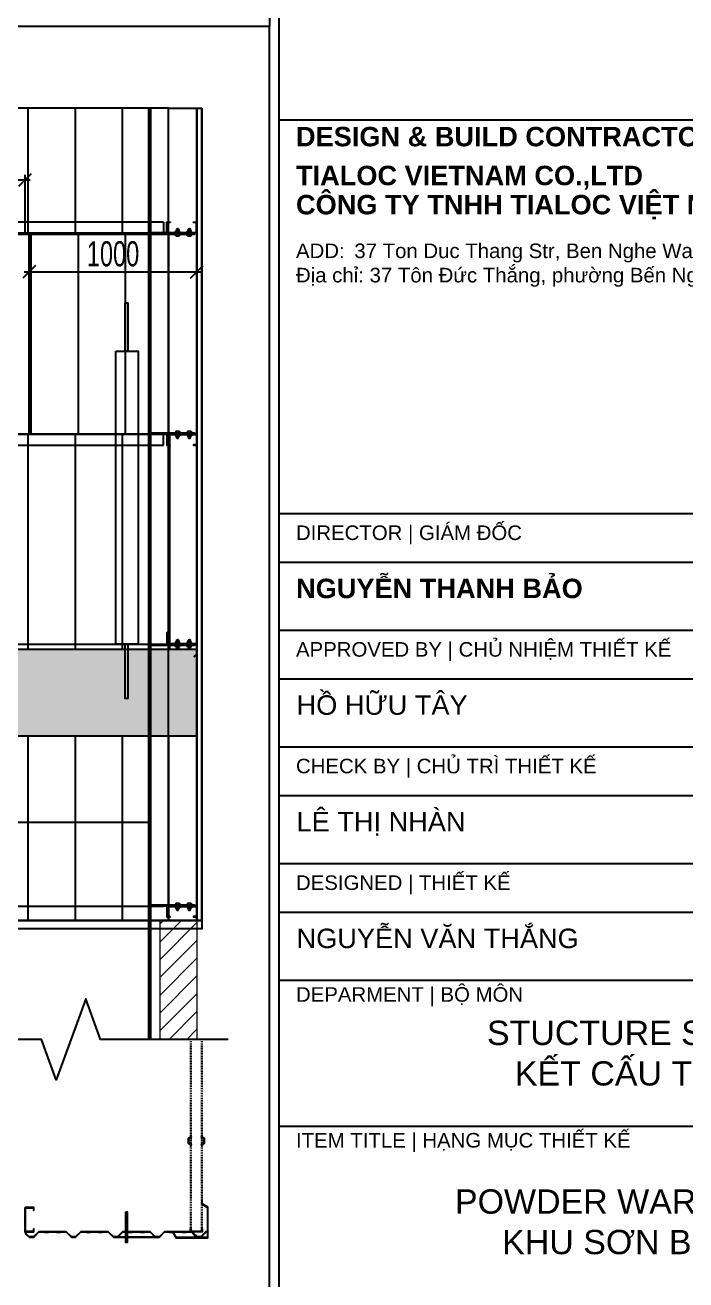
# Model space of a CAD drawing. Header units: inches. Extents: x 340055 to 349452, y -34649 to -30845.
# Drawn here: x 344738.5 to 344817.4, y -33742.8 to -33593.1 of the extents above; entities that cross this region are included whole.
import ezdxf

# ---------------------------------------------------------------- set-up
doc = ezdxf.new("R2010")
doc.units = ezdxf.units.IN
doc.header["$MEASUREMENT"] = 0
doc.linetypes.add('CENTER2', pattern=[28.575, 19.05, -3.175, 3.175, -3.175])
doc.linetypes.add('DD3', pattern=[0.2, 0.1, -0.1])
for name, color, linetype in [('0 @ 1', 7, 'Continuous'), ('2', 2, 'Continuous'), ('251', 251, 'Continuous'), ('3', 3, 'Continuous'), ('4', 4, 'Continuous'), ('5', 5, 'Continuous'), ('6', 6, 'Continuous'), ('8', 8, 'Continuous'), ('9', 9, 'Continuous'), ('flashing', 6, 'Continuous')]:
    doc.layers.add(name, color=color, linetype=linetype)
for name, color, linetype, lineweight in [('0_HATCH', 252, 'Continuous', 9), ('TEXT @ 1', 7, 'Continuous', 20), ('TL-TIILE BLOCK A2$0$TL-TITLE BLOCK - TEXT @ 1', 7, 'Continuous', 25), ('TL-TIILE BLOCK A2$0$TL-TITLE BLOCK 2', 7, 'Continuous', 25)]:
    doc.layers.add(name, color=color, linetype=linetype, lineweight=lineweight)
doc.styles.add('ST1H', font='vnshxh.shx', dxfattribs={"width": 0.7})
doc.styles.add('TL-TIILE BLOCK A2$0$MEP-TEXT T.BLOCK 1', font='arial.ttf', dxfattribs={"height": 1.5})
doc.styles.add('TL-TIILE BLOCK A2$0$MEP-TEXT T.BLOCK 2', font='arial.ttf')
doc.dimstyles.new('50', dxfattribs={"dimtxt": 3, "dimasz": 1.5, "dimexe": 0.6, "dimexo": 0, "dimtad": 1, "dimdec": 0, "dimlfac": 50, "dimzin": 0, "dimdsep": 46, "dimtxsty": 'ST1H', "dimblk": 'OBLIQUE', "dimcen": 1, "dimdle": 0.6, "dimclrd": 8, "dimclre": 8, "dimclrt": 3, "dimadec": 0, "dimazin": 0, "dimtfac": 1, "dimtdec": 0, "dimtix": 1, "dimtofl": 0, "dimtmove": 0, "dimatfit": 3, "dimfxl": 0, "dimtolj": 1, "dimtzin": 0, "dimlwd": -1, "dimlwe": -1, "dimarcsym": 0})
pattern_1 = [(90, (-2402.336, 7655.091), (-5.625, 9e-16), [])]

# ---------------------------------------------------------------- blocks, each defined once
blk = doc.blocks.new('A$C6A7930B6')
at = {"layer": '2'}
h = blk.add_hatch(dxfattribs=at)
h.set_pattern_fill('ANSI31', color=256, scale=0.125, angle=-90, style=0)
h.set_pattern_definition([(315, (3303.04439, 11524.56439), (0.011048543456, 0.011048543456), [])])
h.paths.add_polyline_path([(1.5, 1.185), (1.5, 0.619), (0.016, 0.619), (0.016, 0.124), (0.129, 0.011), (0.118, 0), (0, 0.118), (0, 0.635), (1.484, 0.635), (1.484, 1.179), (1.371, 1.292), (1.382, 1.303)])
at = {"layer": '251'}
h = blk.add_hatch(color=256, dxfattribs=at)
h.paths.add_polyline_path([(0.314, 0.668), (0.31, 0.668, 0.192582), (0.332, 0.676, 0.192582), (0.353, 0.668)])
h.paths.add_polyline_path([(0.397, 0.668, 0.192582), (0.418, 0.676, 0.192582), (0.44, 0.668)])
h = blk.add_hatch(color=256, dxfattribs=at)
h.paths.add_polyline_path([(0.898, 0.668), (0.893, 0.668, 0.192582), (0.915, 0.676, 0.192582), (0.937, 0.668)])
h.paths.add_polyline_path([(0.98, 0.668, 0.192582), (1.002, 0.676, 0.192582), (1.023, 0.668)])
h = blk.add_hatch(color=256, dxfattribs=at)
h.paths.add_polyline_path([(0.314, 0.455), (0.31, 0.455, 0.192582), (0.332, 0.464, 0.192582), (0.353, 0.455)])
h.paths.add_polyline_path([(0.397, 0.455, 0.192582), (0.418, 0.464, 0.192582), (0.44, 0.455)])
h = blk.add_hatch(color=256, dxfattribs=at)
h.paths.add_polyline_path([(0.898, 0.455), (0.893, 0.455, 0.192582), (0.915, 0.464, 0.192582), (0.937, 0.455)])
h.paths.add_polyline_path([(0.98, 0.455, 0.192582), (1.002, 0.464, 0.192582), (1.023, 0.455)])
at = {"layer": '9', "linetype": 'Continuous'}
h = blk.add_hatch(dxfattribs=at)
h.set_pattern_fill('ANSI31', color=250, scale=0.25, angle=-90, style=0)
h.set_pattern_definition([(315, (3302.900187, 11527.014995), (0.02209708691, 0.02209708691), [])])
h.paths.add_polyline_path([(2.292, 0.552), (2.292, 0.619), (0.125, 0.619), (0.125, 0.552)])
at = {"layer": '2'}
blk.add_lwpolyline([(1.5, 1.185), (1.5, 0.619), (0.016, 0.619), (0.016, 0.124), (0.129, 0.011), (0.118, 0), (0, 0.118), (0, 0.635), (1.484, 0.635), (1.484, 1.179), (1.371, 1.292), (1.382, 1.303)], close=True, dxfattribs=at)
at = {"layer": '5', "linetype": 'CENTER2', "ltscale": 0.2}
for p, q in [((0.375, 0.436), (0.375, 0.859)), ((0.958, 0.436), (0.958, 0.859))]:
    blk.add_line(p, q, dxfattribs=at)
at = {"layer": '6'}
blk.add_lwpolyline([(2.292, 0.552), (2.292, 0.619), (0.125, 0.619), (0.125, 0.552), (2.292, 0.552)], dxfattribs=at)
at = {"layer": '8'}
for p, q in [((0.288, 0.676), (0.288, 0.739)), ((0.44, 0.748), (0.31, 0.748)), ((0.436, 0.668), (0.314, 0.668)), ((0.335, 0.832), (0.325, 0.824)), ((0.325, 0.824), (0.335, 0.817)), ((0.335, 0.772), (0.325, 0.764)), ((0.325, 0.764), (0.325, 0.748)), ((0.325, 0.635), (0.325, 0.552)), ((0.332, 0.676), (0.332, 0.739)), ((0.332, 0.676), (0.332, 0.739)), ((0.415, 0.837), (0.335, 0.837)), ((0.335, 0.832), (0.335, 0.837)), ((0.335, 0.832), (0.375, 0.835)), ((0.35, 0.759), (0.415, 0.765)), ((0.425, 0.759), (0.35, 0.759)), ((0.375, 0.837), (0.375, 0.835)), ((0.375, 0.835), (0.375, 0.837)), ((0.415, 0.837), (0.42, 0.83)), ((0.42, 0.83), (0.415, 0.825)), ((0.415, 0.78), (0.425, 0.774)), ((0.425, 0.774), (0.415, 0.765)), ((0.415, 0.765), (0.425, 0.759)), ((0.418, 0.676), (0.418, 0.739)), ((0.425, 0.759), (0.425, 0.748)), ((0.425, 0.635), (0.425, 0.552)), ((0.462, 0.676), (0.462, 0.739)), ((0.872, 0.676), (0.872, 0.739)), ((1.023, 0.748), (0.893, 0.748)), ((1.019, 0.668), (0.898, 0.668)), ((0.918, 0.832), (0.908, 0.824)), ((0.908, 0.824), (0.918, 0.817)), ((0.918, 0.772), (0.908, 0.764)), ((0.908, 0.764), (0.908, 0.748)), ((0.908, 0.635), (0.908, 0.552)), ((0.915, 0.676), (0.915, 0.739)), ((0.915, 0.676), (0.915, 0.739)), ((0.998, 0.837), (0.918, 0.837)), ((0.918, 0.832), (0.918, 0.837)), ((0.918, 0.832), (0.958, 0.835)), ((0.933, 0.759), (0.998, 0.765)), ((1.008, 0.759), (0.933, 0.759)), ((0.958, 0.837), (0.958, 0.835)), ((0.958, 0.835), (0.958, 0.837)), ((0.998, 0.837), (1.003, 0.83)), ((1.003, 0.83), (0.998, 0.825)), ((0.998, 0.78), (1.008, 0.774)), ((1.008, 0.774), (0.998, 0.765)), ((0.998, 0.765), (1.008, 0.759)), ((1.002, 0.676), (1.002, 0.739)), ((1.008, 0.759), (1.008, 0.748)), ((1.008, 0.635), (1.008, 0.552)), ((1.045, 0.676), (1.045, 0.739)), ((0.288, 0.464), (0.288, 0.526)), ((0.44, 0.535), (0.31, 0.535)), ((0.436, 0.552), (0.314, 0.552)), ((0.436, 0.455), (0.314, 0.455)), ((0.332, 0.464), (0.332, 0.526)), ((0.332, 0.464), (0.332, 0.526)), ((0.418, 0.464), (0.418, 0.526)), ((0.462, 0.464), (0.462, 0.526)), ((0.872, 0.464), (0.872, 0.526)), ((1.023, 0.535), (0.893, 0.535)), ((1.019, 0.552), (0.898, 0.552)), ((1.019, 0.455), (0.898, 0.455)), ((0.915, 0.464), (0.915, 0.526)), ((0.915, 0.464), (0.915, 0.526)), ((1.002, 0.464), (1.002, 0.526)), ((1.045, 0.464), (1.045, 0.526))]:
    blk.add_line(p, q, dxfattribs=at)
for points in [[(0.275, 0.65), (0.275, 0.668), (0.475, 0.668), (0.475, 0.65)], [(0.335, 0.817), (0.325, 0.809), (0.335, 0.802), (0.415, 0.81), (0.425, 0.819), (0.415, 0.825)], [(0.335, 0.802), (0.325, 0.794), (0.335, 0.787), (0.415, 0.795), (0.425, 0.804), (0.415, 0.81)], [(0.335, 0.787), (0.325, 0.779), (0.335, 0.772), (0.415, 0.78), (0.425, 0.789), (0.415, 0.795)], [(0.859, 0.65), (0.859, 0.668), (1.058, 0.668), (1.058, 0.65)], [(0.918, 0.817), (0.908, 0.809), (0.918, 0.802), (0.998, 0.81), (1.008, 0.819), (0.998, 0.825)], [(0.918, 0.802), (0.908, 0.794), (0.918, 0.787), (0.998, 0.795), (1.008, 0.804), (0.998, 0.81)], [(0.918, 0.787), (0.908, 0.779), (0.918, 0.772), (0.998, 0.78), (1.008, 0.789), (0.998, 0.795)], [(0.275, 0.535), (0.275, 0.552), (0.475, 0.552), (0.475, 0.535)], [(0.859, 0.535), (0.859, 0.552), (1.058, 0.552), (1.058, 0.535)]]:
    blk.add_lwpolyline(points, close=True, dxfattribs=at)
for centre, start, end in [((0.31, 0.716), 46.39718, 133.60282), ((0.31, 0.699), 226.39718, 313.60282), ((0.353, 0.716), 90, 133.60282), ((0.353, 0.699), 226.39718, 270), ((0.397, 0.716), 46.39718, 90), ((0.397, 0.699), 270, 313.60282), ((0.44, 0.716), 46.39718, 133.60282), ((0.44, 0.699), 226.39718, 313.60282), ((0.893, 0.716), 46.39718, 133.60282), ((0.893, 0.699), 226.39718, 313.60282), ((0.937, 0.716), 90, 133.60282), ((0.937, 0.699), 226.39718, 270), ((0.98, 0.716), 46.39718, 90), ((0.98, 0.699), 270, 313.60282), ((1.023, 0.716), 46.39718, 133.60282), ((1.023, 0.699), 226.39718, 313.60282), ((0.31, 0.503), 46.39718, 133.60282), ((0.31, 0.486), 226.39718, 313.60282), ((0.353, 0.503), 90, 133.60282), ((0.353, 0.486), 226.39718, 270), ((0.397, 0.503), 46.39718, 90), ((0.397, 0.486), 270, 313.60282), ((0.44, 0.503), 46.39718, 133.60282), ((0.44, 0.486), 226.39718, 313.60282), ((0.893, 0.503), 46.39718, 133.60282), ((0.893, 0.486), 226.39718, 313.60282), ((0.937, 0.503), 90, 133.60282), ((0.937, 0.486), 226.39718, 270), ((0.98, 0.503), 46.39718, 90), ((0.98, 0.486), 270, 313.60282), ((1.023, 0.503), 46.39718, 133.60282), ((1.023, 0.486), 226.39718, 313.60282)]:
    blk.add_arc(centre, 0.0314, start, end, dxfattribs=at)
blk = doc.blocks.new('*U65')
at = {"layer": '251'}
h = blk.add_hatch(color=256, dxfattribs=at)
h.paths.add_polyline_path([(-0.053, -0.04), (-0.053, -0.043, -0.192582), (-0.048, -0.029, -0.192582), (-0.053, -0.014)])
h.paths.add_polyline_path([(-0.053, 0.014, -0.192582), (-0.048, 0.029, -0.192582), (-0.053, 0.043)])
h = blk.add_hatch(color=256, dxfattribs=at)
h.paths.add_polyline_path([(0.067, -0.04), (0.067, -0.043, -0.192582), (0.073, -0.029, -0.192582), (0.067, -0.014)])
h.paths.add_polyline_path([(0.067, 0.014, -0.192582), (0.073, 0.029, -0.192582), (0.067, 0.043)])
at = {"layer": '5', "linetype": 'CENTER2', "ltscale": 0.2}
blk.add_line((-0.077, 0), (0.206, 0), dxfattribs=at)
at = {"layer": '8'}
for p, q in [((-0.053, 0.04), (-0.053, -0.04)), ((-0.048, 0.058), (-0.006, 0.058)), ((-0.048, 0.029), (-0.006, 0.029)), ((0, 0.043), (0, -0.043)), ((0.056, 0.033), (0, 0.033)), ((0.056, -0.066), (0.056, 0.066)), ((0.056, 0.066), (0.067, 0.066)), ((0.067, -0.066), (0.067, 0.066)), ((0.067, 0.04), (0.067, -0.04)), ((0.073, 0.058), (0.115, 0.058)), ((0.073, 0.029), (0.115, 0.029)), ((0.12, 0.043), (0.12, -0.043)), ((0.128, 0.033), (0.12, 0.033)), ((0.132, 0.027), (0.128, 0.033)), ((0.128, 0.033), (0.128, -0.017)), ((0.128, -0.017), (0.132, 0.027)), ((0.138, 0.033), (0.132, 0.027)), ((0.142, 0.027), (0.138, 0.033)), ((0.175, 0.03), (0.172, 0.027)), ((0.18, 0.027), (0.175, 0.03)), ((0.177, -0.027), (0.178, 0)), ((0.18, 0), (0.178, 0)), ((0.178, 0), (0.18, 0)), ((0.18, 0.027), (0.18, -0.027)), ((-0.048, -0.029), (-0.006, -0.029)), ((-0.048, -0.029), (-0.006, -0.029)), ((-0.048, -0.058), (-0.006, -0.058)), ((0.056, -0.033), (0, -0.033)), ((0.056, -0.066), (0.067, -0.066)), ((0.073, -0.029), (0.115, -0.029)), ((0.073, -0.029), (0.115, -0.029)), ((0.073, -0.058), (0.115, -0.058)), ((0.131, -0.033), (0.12, -0.033)), ((0.137, -0.027), (0.131, -0.033)), ((0.171, -0.033), (0.167, -0.027)), ((0.177, -0.027), (0.171, -0.033)), ((0.177, -0.027), (0.18, -0.027))]:
    blk.add_line(p, q, dxfattribs=at)
for points in [[(0.147, -0.027), (0.141, -0.033), (0.137, -0.027), (0.142, 0.027), (0.148, 0.033), (0.152, 0.027)], [(0.157, -0.027), (0.151, -0.033), (0.147, -0.027), (0.152, 0.027), (0.158, 0.033), (0.162, 0.027)], [(0.167, -0.027), (0.161, -0.033), (0.157, -0.027), (0.162, 0.027), (0.168, 0.033), (0.172, 0.027)]]:
    blk.add_lwpolyline(points, close=True, dxfattribs=at)
for centre, start, end in [((-0.032, 0.043), 136.3972, 223.6028), ((-0.032, 0.014), 136.3972, 180), ((-0.021, 0.043), 316.3972, 43.6028), ((-0.021, 0.014), 0, 43.6028), ((0.088, 0.043), 136.3972, 223.6028), ((0.088, 0.014), 136.3972, 180), ((0.099, 0.043), 316.3972, 43.6028), ((0.099, 0.014), 0, 43.6028), ((-0.032, -0.014), 180, 223.6028), ((-0.032, -0.043), 136.3972, 223.6028), ((-0.021, -0.014), 316.3972, 0), ((-0.021, -0.043), 316.3972, 43.6028), ((0.088, -0.014), 180, 223.6028), ((0.088, -0.043), 136.3972, 223.6028), ((0.099, -0.014), 316.3972, 0), ((0.099, -0.043), 316.3972, 43.6028)]:
    blk.add_arc(centre, 0.0209, start, end, dxfattribs=at)
blk = doc.blocks.new('*U66')
at = {"layer": '251'}
h = blk.add_hatch(color=256, dxfattribs=at)
h.paths.add_polyline_path([(-0.053, -0.04), (-0.053, -0.043, -0.192582), (-0.048, -0.029, -0.192582), (-0.053, -0.014)])
h.paths.add_polyline_path([(-0.053, 0.014, -0.192582), (-0.048, 0.029, -0.192582), (-0.053, 0.043)])
h = blk.add_hatch(color=256, dxfattribs=at)
h.paths.add_polyline_path([(0.067, -0.04), (0.067, -0.043, -0.192582), (0.073, -0.029, -0.192582), (0.067, -0.014)])
h.paths.add_polyline_path([(0.067, 0.014, -0.192582), (0.073, 0.029, -0.192582), (0.067, 0.043)])
at = {"layer": '5', "linetype": 'CENTER2', "ltscale": 0.2}
blk.add_line((-0.077, 0), (0.206, 0), dxfattribs=at)
at = {"layer": '8'}
for p, q in [((-0.053, 0.04), (-0.053, -0.04)), ((-0.048, 0.058), (-0.006, 0.058)), ((-0.048, 0.029), (-0.006, 0.029)), ((0, 0.043), (0, -0.043)), ((0.056, 0.033), (0, 0.033)), ((0.056, -0.066), (0.056, 0.066)), ((0.056, 0.066), (0.067, 0.066)), ((0.067, -0.066), (0.067, 0.066)), ((0.067, 0.04), (0.067, -0.04)), ((0.073, 0.058), (0.115, 0.058)), ((0.073, 0.029), (0.115, 0.029)), ((0.12, 0.043), (0.12, -0.043)), ((0.128, 0.033), (0.12, 0.033)), ((0.132, 0.027), (0.128, 0.033)), ((0.128, 0.033), (0.128, -0.017)), ((0.128, -0.017), (0.132, 0.027)), ((0.138, 0.033), (0.132, 0.027)), ((0.142, 0.027), (0.138, 0.033)), ((0.175, 0.03), (0.172, 0.027)), ((0.18, 0.027), (0.175, 0.03)), ((0.177, -0.027), (0.178, 0)), ((0.18, 0), (0.178, 0)), ((0.178, 0), (0.18, 0)), ((0.18, 0.027), (0.18, -0.027)), ((-0.048, -0.029), (-0.006, -0.029)), ((-0.048, -0.029), (-0.006, -0.029)), ((-0.048, -0.058), (-0.006, -0.058)), ((0.056, -0.033), (0, -0.033)), ((0.056, -0.066), (0.067, -0.066)), ((0.073, -0.029), (0.115, -0.029)), ((0.073, -0.029), (0.115, -0.029)), ((0.073, -0.058), (0.115, -0.058)), ((0.131, -0.033), (0.12, -0.033)), ((0.137, -0.027), (0.131, -0.033)), ((0.171, -0.033), (0.167, -0.027)), ((0.177, -0.027), (0.171, -0.033)), ((0.177, -0.027), (0.18, -0.027))]:
    blk.add_line(p, q, dxfattribs=at)
for points in [[(0.147, -0.027), (0.141, -0.033), (0.137, -0.027), (0.142, 0.027), (0.148, 0.033), (0.152, 0.027)], [(0.157, -0.027), (0.151, -0.033), (0.147, -0.027), (0.152, 0.027), (0.158, 0.033), (0.162, 0.027)], [(0.167, -0.027), (0.161, -0.033), (0.157, -0.027), (0.162, 0.027), (0.168, 0.033), (0.172, 0.027)]]:
    blk.add_lwpolyline(points, close=True, dxfattribs=at)
for centre, start, end in [((-0.032, 0.043), 136.3972, 223.6028), ((-0.032, 0.014), 136.3972, 180), ((-0.021, 0.043), 316.3972, 43.6028), ((-0.021, 0.014), 0, 43.6028), ((0.088, 0.043), 136.3972, 223.6028), ((0.088, 0.014), 136.3972, 180), ((0.099, 0.043), 316.3972, 43.6028), ((0.099, 0.014), 0, 43.6028), ((-0.032, -0.014), 180, 223.6028), ((-0.032, -0.043), 136.3972, 223.6028), ((-0.021, -0.014), 316.3972, 0), ((-0.021, -0.043), 316.3972, 43.6028), ((0.088, -0.014), 180, 223.6028), ((0.088, -0.043), 136.3972, 223.6028), ((0.099, -0.014), 316.3972, 0), ((0.099, -0.043), 316.3972, 43.6028)]:
    blk.add_arc(centre, 0.0209, start, end, dxfattribs=at)
blk = doc.blocks.new('A$C174458B3')
at = {"layer": '2'}
blk.add_lwpolyline([(1.333, 0.017), (1.483, 0.017), (1.483, 0.525), (0.017, 0.525), (0.017, 0.017), (0.167, 0.017), (0.167, 0), (0, 0), (0, 0.542), (1.5, 0.542), (1.5, 0), (1.333, 0), (1.333, 0.017)], dxfattribs=at)
at = {"layer": '5'}
blk.add_lwpolyline([(2.292, 0.542), (2.292, 0.608), (0.125, 0.608), (0.125, 0.542), (2.292, 0.542)], dxfattribs=at)
at = {"layer": '251', "color": 147, "xscale": 1.5, "yscale": 1.5, "zscale": 1.5, "rotation": 270}
for name, p in [('*U66', (0.375, 0.608)), ('*U65', (0.958, 0.608))]:
    blk.add_blockref(name, p, dxfattribs=at)
blk = doc.blocks.new('_Oblique')
at = {"color": 0, "linetype": 'ByBlock', "lineweight": -2}
blk.add_line((-0.5, -0.5), (0.5, 0.5), dxfattribs=at)
blk = doc.blocks.new('*D307')
at = {"color": 8, "transparency": 16777216}
for p, q in [((344738.43, -33622.5), (344759.63, -33622.5)), ((344739.03, -33630.08), (344739.03, -33621.9)), ((344759.03, -33630.08), (344759.03, -33621.9))]:
    blk.add_line(p, q, dxfattribs=at)
at = {"layer": 'Defpoints', "color": 0, "transparency": 16777216}
for p in [(344759.03, -33622.5), (344739.03, -33630.08), (344759.03, -33630.08)]:
    blk.add_point(p, dxfattribs=at)
at = {"color": 8, "transparency": 16777216, "xscale": 1.5, "yscale": 1.5, "zscale": 1.5, "rotation": 180}
blk.add_blockref('_Oblique', (344739.03, -33622.5), dxfattribs=at)
at = {"color": 8, "transparency": 16777216, "xscale": 1.5, "yscale": 1.5, "zscale": 1.5}
blk.add_blockref('_Oblique', (344759.03, -33622.5), dxfattribs=at)
at = {"color": 3, "transparency": 16777216, "insert": (344749.03, -33620.38), "char_height": 3, "attachment_point": 5, "style": 'ST1H'}
blk.add_mtext('\\A1;1000', dxfattribs=at)
blk = doc.blocks.new('RIVET')
at = {"color": 8}
for p, q in [((-3.9, 1.1), (-4.2, 0)), ((-4.2, 0), (-3.9, -1.1)), ((-3.9, -1.1), (-3.9, 1.1)), ((-3.5, -1.3), (-3.5, 1.3)), ((-1, -1.2), (-1, 1.3)), ((-1, 1.3), (-0.1, 1.3)), ((0, 1.3), (0, 2.4)), ((0, -1.3), (0, 1.3)), ((0.1, 2.5), (0.1, 2.5)), ((0.1, 2.5), (0.7, 1.4)), ((0.1, -2.5), (0.1, 2.5)), ((0.7, 1.1), (0.7, -1.1)), ((0.9, 0.7), (0.7, 0.7)), ((0.9, -0.7), (0.9, 0.7)), ((-0.1, -1.2), (-1, -1.2)), ((0, -2.4), (0, -1.3)), ((0.7, -1.4), (0.1, -2.5)), ((0.1, -2.5), (0.1, -2.5)), ((0.9, -0.7), (0.7, -0.7))]:
    blk.add_line(p, q, dxfattribs=at)
for centre, radius, start, end in [((-3.4, 0.7), 0.634, 101.56667, 142.23088), ((-2.5, -0.1), 1.78, 64.63521, 125.23685), ((-0.9, 3), 1.71, 240.47832, 268.3625), ((-0.1, 1.3), 0.0625, 270, 0), ((0.1, 2.4), 0.0625, 90, 180), ((0.1, 2.4), 0.0625, 26.56505, 90), ((0.1, 1.1), 0.625, 0, 26.56505), ((5.4, 0.6), 4.45, 179.07778, 187.95176), ((5.8, -0.6), 4.85, 172.41501, 180.55546), ((-3.4, -0.7), 0.634, 217.76912, 258.43333), ((-2.5, 0.1), 1.78, 234.76315, 295.36479), ((-0.9, -3), 1.71, 91.6375, 119.52168), ((-0.1, -1.3), 0.0625, 0, 90), ((0.1, -2.4), 0.0625, 180, 270), ((0.1, -2.4), 0.0625, 270, 333.43495), ((0.1, -1.1), 0.625, 333.43495, 0)]:
    blk.add_arc(centre, radius, start, end, dxfattribs=at)
blk = doc.blocks.new('*D315')
at = {"color": 8, "transparency": 16777216}
for p, q in [((344681.93, -33611.55), (344739.14, -33611.55)), ((344682.53, -33617.87), (344682.53, -33610.95)), ((344738.54, -33617.87), (344738.54, -33610.95))]:
    blk.add_line(p, q, dxfattribs=at)
at = {"layer": 'Defpoints', "color": 0, "transparency": 16777216}
for p in [(344738.54, -33611.55), (344682.53, -33617.87), (344738.54, -33617.87)]:
    blk.add_point(p, dxfattribs=at)
at = {"color": 8, "transparency": 16777216, "xscale": 1.5, "yscale": 1.5, "zscale": 1.5, "rotation": 180}
blk.add_blockref('_Oblique', (344682.53, -33611.55), dxfattribs=at)
at = {"color": 8, "transparency": 16777216, "xscale": 1.5, "yscale": 1.5, "zscale": 1.5}
blk.add_blockref('_Oblique', (344738.54, -33611.55), dxfattribs=at)
at = {"color": 3, "transparency": 16777216, "insert": (344710.53, -33609.42), "char_height": 3, "attachment_point": 5, "style": 'ST1H'}
blk.add_mtext('\\A1;2800', dxfattribs=at)
blk = doc.blocks.new('kt kien truc 1')
at = {"layer": 'TL-TIILE BLOCK A2$0$TL-TITLE BLOCK 2'}
for p, q in [((509, 410), (509, 10)), ((509, 199.5), (584, 199.5)), ((509, 159), (584, 159)), ((509, 154), (559, 154)), ((509, 147), (584, 147)), ((509, 142), (559, 142)), ((509, 135), (584, 135)), ((509, 130), (559, 130)), ((509, 123), (584, 123)), ((509, 118), (559, 118)), ((509, 111), (584, 111)), ((509, 96), (584, 96))]:
    blk.add_line(p, q, dxfattribs=at)
at = {"layer": '0 @ 1', "insert": (510.79, 152.31), "char_height": 2, "attachment_point": 1, "style": 'TL-TIILE BLOCK A2$0$MEP-TEXT T.BLOCK 2'}
blk.add_mtext_dynamic_manual_height_columns('\\pt10;{\\fArial|b1|i0|c0|p34;NGUYỄN THANH BẢO}', width=32.1571, gutter_width=12.5, heights=[0], dxfattribs=at)
at = {"layer": 'TEXT @ 1', "attachment_point": 1, "style": 'TL-TIILE BLOCK A2$0$MEP-TEXT T.BLOCK 1'}
for s, width, insert, char_height in [('{\\C1;HỒ HỮU TÂY}', 50.8254, (510.84, 140.31), 2), ('{\\C1;LÊ THỊ NHÀN}', 50.8254, (510.84, 128.31), 2), ('{\\C1;NGUYỄN VĂN THẮNG}', 50.8254, (510.84, 116.31), 2), ('\\pi10.02899;{\\C1;STUCTURE STEEL \\P\\pi12.90587;KẾT CẤU THÉP}', 50.8254, (520.39, 106.84), 2.5), ('\\pi10.78205;{\\C1;POWDER WAREHOUSE\\P     KHU SƠN BỘT}', 64.0147, (516.35, 89.49), 2.5)]:
    blk.add_mtext_dynamic_manual_height_columns(s, width=width, gutter_width=15, heights=[0], dxfattribs=dict(at, insert=insert, char_height=char_height))
at = {"layer": 'TL-TIILE BLOCK A2$0$TL-TITLE BLOCK - TEXT @ 1', "attachment_point": 1}
for s, width, insert, char_height, style in [('{\\fArial|b1|i0|c0|p34;DESIGN & BUILD CONTRACTOR | TỔNG THẦU}', 66.5482, (510.78, 198.79), 2, 'TL-TIILE BLOCK A2$0$MEP-TEXT T.BLOCK 2'), ('{\\fArial|b1|i0|c0|p34;TIALOC VIETNAM CO.,LTD}', 66.5482, (510.78, 194.79), 2, 'TL-TIILE BLOCK A2$0$MEP-TEXT T.BLOCK 2'), ('{\\fArial|b1|i0|c0|p34;CÔNG TY TNHH TIALOC VIỆT NAM}', 66.5482, (510.78, 191.79), 2, 'TL-TIILE BLOCK A2$0$MEP-TEXT T.BLOCK 2'), ('ADD:^I37 Ton Duc Thang Str, Ben Nghe Ward, Dictrict 1, Ho Chi Minh City ', 70.4569, (510.78, 186.79), 1.5, 'TL-TIILE BLOCK A2$0$MEP-TEXT T.BLOCK 1'), ('Địa chỉ: 37 Tôn Đức Thắng, phường Bến Nghé, Quận 1, TP. Hồ Chí Minh', 70.522, (510.78, 184.29), 1.5, 'TL-TIILE BLOCK A2$0$MEP-TEXT T.BLOCK 1'), ('DIRECTOR | GIÁM ĐỐC', 57.2397, (510.78, 157.79), 1.5, 'TL-TIILE BLOCK A2$0$MEP-TEXT T.BLOCK 1'), ('APPROVED BY | CHỦ NHIỆM THIẾT KẾ', 57.2397, (510.78, 145.79), 1.5, 'TL-TIILE BLOCK A2$0$MEP-TEXT T.BLOCK 1'), ('CHECK BY | CHỦ TRÌ THIẾT KẾ', 50.8254, (510.78, 133.79), 1.5, 'TL-TIILE BLOCK A2$0$MEP-TEXT T.BLOCK 1'), ('DESIGNED | THIẾT KẾ', 44.9979, (510.78, 121.79), 1.5, 'TL-TIILE BLOCK A2$0$MEP-TEXT T.BLOCK 1'), ('DEPARMENT | BỘ MÔN', 63.0963, (510.78, 110.29), 1.5, 'TL-TIILE BLOCK A2$0$MEP-TEXT T.BLOCK 1'), ('ITEM TITLE | HẠNG MỤC THIẾT KẾ', 63.0963, (510.78, 95.29), 1.5, 'TL-TIILE BLOCK A2$0$MEP-TEXT T.BLOCK 1')]:
    blk.add_mtext_dynamic_manual_height_columns(s, width=width, gutter_width=15, heights=[0], dxfattribs=dict(at, insert=insert, char_height=char_height, style=style))

msp = doc.modelspace()

# ---------------------------------------------------------------- hatches: boundary and pattern name
h = msp.add_hatch()
h.set_pattern_fill('ANSI31', color=3, scale=45, angle=45, style=0)
h.set_pattern_definition(pattern_1)
h.paths.add_polyline_path([(344232.4294, -33618.0304), (344755.6311, -33618.0304), (344755.6311, -33603.0085), (344232.4294, -33603.0085)])
h = msp.add_hatch()
h.set_pattern_fill('ANSI31', color=3, scale=45, angle=45, style=0)
h.set_pattern_definition([(90, (-1895.7343, 7655.091), (-5.625, 9e-16), [])])
h.paths.add_polyline_path([(344739.0311, -33618.0304), (344755.6428, -33618.0304), (344755.6428, -33641.8704), (344739.0311, -33641.8704)])
h = msp.add_hatch()
h.set_pattern_fill('ANSI31', color=3, scale=45, angle=45, style=0)
h.set_pattern_definition(pattern_1)
h.paths.add_polyline_path([(344232.4294, -33641.8704), (344759.0311, -33641.8704), (344759.0311, -33667.5562), (344232.4294, -33667.5562)])
h = msp.add_hatch()
h.set_pattern_fill('ANSI33', color=5, scale=20, angle=45, style=0)
h.set_pattern_definition([(90, (-2402.336, 7655.091), (-5, 9e-16), []), (90, (-2399.836, 7657.591), (-5, 9e-16), [2.5, -1.25])])
h.paths.add_polyline_path([(344198.3653, -33677.8721), (344759.0311, -33677.8721), (344759.0311, -33667.5562), (344198.3653, -33667.5562)])
h = msp.add_hatch()
h.set_pattern_fill('ANSI31', color=3, scale=45, angle=45, style=0)
h.set_pattern_definition(pattern_1)
h.paths.add_polyline_path([(344228.4294, -33677.8721), (344755.6311, -33677.8721), (344755.6311, -33699.8721), (344228.4294, -33699.8721)])
at = {"layer": '0_HATCH'}
h = msp.add_hatch(dxfattribs=at)
h.set_pattern_fill('ANSI31', color=256, scale=12)
h.set_pattern_definition([(45, (331566.5349, -19247.5909), (-1.06066017, 1.06066017), [])])
h.paths.add_polyline_path([(344754.6311, -33714.0695), (344759.0311, -33714.0695), (344759.0311, -33699.8721), (344754.6311, -33699.8721)])

# ---------------------------------------------------------------- linework, layer by layer
at = {"color": 8}
for p, q in [((344626.6302, -33666.9321), (344755.0311, -33666.9321)), ((344737.5311, -33688.1418), (344753.5311, -33688.1418))]:
    msp.add_line(p, q, dxfattribs=at)
for points in [[(344198.3653, -33426.5398), (344767.7032, -33426.5398), (344767.7032, -33593.2478), (344198.3653, -33593.2478)], [(344767.7032, -33593.2478), (344198.3653, -33593.2478), (344198.3653, -33778.1197), (344767.7032, -33778.1197)], [(344228.4294, -33677.8721), (344755.6311, -33677.8721), (344755.6311, -33699.8721), (344228.4294, -33699.8721)]]:
    msp.add_lwpolyline(points, close=True, dxfattribs=at)
at = {"color": 3}
for points in [[(344232.4294, -33618.0304), (344755.6311, -33618.0304), (344755.6311, -33603.0085), (344232.4294, -33603.0085)], [(344232.4294, -33641.8704), (344759.0311, -33641.8704), (344759.0311, -33667.5562), (344232.4294, -33667.5562)]]:
    msp.add_lwpolyline(points, close=True, dxfattribs=at)
at = {"color": 1, "true_color": 0xfa051e}
for points in [[(344750.4906, -33626.2177), (344750.7906, -33626.2177), (344750.7906, -33631.9643), (344750.4906, -33631.9643)], [(344749.3502, -33631.9643), (344752.031, -33631.9643), (344752.031, -33666.9321), (344749.3502, -33666.9321)], [(344750.4906, -33666.9321), (344750.7906, -33666.9321), (344750.7906, -33673.4069), (344750.4906, -33673.4069)], [(344750.5656, -33734.6348), (344750.7156, -33734.6348), (344750.7156, -33738.3091), (344750.5656, -33738.3091)]]:
    msp.add_lwpolyline(points, close=True, dxfattribs=at)
at = {"color": 5}
msp.add_lwpolyline([(344198.3653, -33677.8721), (344759.0311, -33677.8721), (344759.0311, -33667.5562), (344198.3653, -33667.5562), (344198.3653, -33677.8721)], dxfattribs=at)
at = {"color": 71, "linetype": 'DD3', "ltscale": 0.1}
for points in [[(344759.6311, -33714.0695), (344759.6311, -33736.9803), (344759.6311, -33736.9936), (344758.2957, -33736.9936), (344758.2957, -33736.9803), (344758.2957, -33714.0695)], [(344758.2957, -33714.0695), (344758.2957, -33736.9803), (344758.2957, -33736.9936), (344759.6311, -33736.9936), (344759.6311, -33736.9803), (344759.6311, -33714.0695)], [(344759.6177, -33714.0695), (344759.6177, -33736.9803), (344759.6177, -33736.9803), (344758.3091, -33736.9803), (344758.3091, -33736.9803), (344758.3091, -33714.0695)], [(344758.3091, -33714.0695), (344758.3091, -33736.9803), (344758.3091, -33736.9803), (344759.6177, -33736.9803), (344759.6177, -33736.9803), (344759.6177, -33714.0695)]]:
    msp.add_lwpolyline(points, dxfattribs=at)
at = {"color": 94}
msp.add_lwpolyline([(344739.5432, -33736.687), (344739.5432, -33736.975), (344738.5672, -33736.975), (344738.5672, -33734.159), (344739.5432, -33734.159), (344739.5432, -33734.447), (344739.5752, -33734.447), (344739.5752, -33734.127), (344738.5352, -33734.127), (344738.5352, -33737.007), (344739.5752, -33737.007), (344739.5752, -33736.687), (344739.5432, -33736.687)], dxfattribs=at)
at = {"color": 3, "ltscale": 15}
msp.add_lwpolyline([(344760.3588, -33737.007), (344760.1147, -33737.007), (344759.4966, -33737.626), (344759.113, -33737.626), (344758.9443, -33737.4687), (344758.8458, -33737.4687), (344758.4503, -33737.007), (344757.8043, -33737.007), (344757.7319, -33737.0429), (344757.3419, -33737.0429), (344757.2694, -33737.007), (344756.358, -33737.007), (344756.2855, -33737.0429), (344755.8955, -33737.0429), (344755.823, -33737.007), (344755.178, -33737.007), (344754.5549, -33737.626), (344754.0714, -33737.626), (344753.4483, -33737.007), (344752.8033, -33737.007), (344752.7308, -33737.0429), (344752.3408, -33737.0429), (344752.2683, -33737.007), (344751.3569, -33737.007), (344751.2844, -33737.0429), (344750.8944, -33737.0429), (344750.8219, -33737.007), (344750.1769, -33737.007), (344749.5584, -33737.626), (344749.075, -33737.626), (344748.4566, -33737.007), (344747.8064, -33737.007), (344747.7339, -33737.0429), (344747.3439, -33737.0429), (344747.2714, -33737.007), (344746.36, -33737.007), (344746.2876, -33737.0429), (344745.8976, -33737.0429), (344745.8251, -33737.007), (344745.1801, -33737.007), (344744.557, -33737.626), (344744.0734, -33737.626), (344743.4503, -33737.007), (344742.8002, -33737.007), (344742.7277, -33737.0429), (344742.3377, -33737.0429), (344742.2652, -33737.007), (344741.3538, -33737.007), (344741.2813, -33737.0429), (344740.8913, -33737.0429), (344740.8189, -33737.007), (344740.1738, -33737.007), (344739.5554, -33737.626), (344739.0704, -33737.626), (344738.6596, -33737.313), (344738.5652, -33737.0032), (344738.5452, -33737.0032), (344738.6396, -33737.3229), (344739.0637, -33737.646), (344739.5637, -33737.646), (344740.1821, -33737.027), (344740.8142, -33737.027), (344740.8867, -33737.0629), (344741.286, -33737.0629), (344741.3585, -33737.027), (344742.2605, -33737.027), (344742.333, -33737.0629), (344742.7324, -33737.0629), (344742.8049, -33737.027), (344743.4421, -33737.027), (344744.0652, -33737.646), (344744.5652, -33737.646), (344745.1883, -33737.027), (344745.8204, -33737.027), (344745.8929, -33737.0629), (344746.2922, -33737.0629), (344746.3647, -33737.027), (344747.2668, -33737.027), (344747.3392, -33737.0629), (344747.7386, -33737.0629), (344747.8111, -33737.027), (344748.4483, -33737.027), (344749.0667, -33737.646), (344749.5667, -33737.646), (344750.1852, -33737.027), (344750.8173, -33737.027), (344750.8897, -33737.0629), (344751.2891, -33737.0629), (344751.3616, -33737.027), (344752.2636, -33737.027), (344752.3361, -33737.0629), (344752.7355, -33737.0629), (344752.8079, -33737.027), (344753.44, -33737.027), (344754.0631, -33737.646), (344754.5631, -33737.646), (344755.1862, -33737.027), (344755.8183, -33737.027), (344755.8908, -33737.0629), (344756.2902, -33737.0629), (344756.3627, -33737.027), (344757.2647, -33737.027), (344757.3372, -33737.0629), (344757.7366, -33737.0629), (344757.809, -33737.027), (344758.4411, -33737.027), (344758.8366, -33737.4887), (344758.9364, -33737.4887), (344759.1051, -33737.646), (344759.5045, -33737.646), (344760.1214, -33737.0281), (344760.3588, -33737.0281)], close=True, dxfattribs=at)
at = {"layer": '0_HATCH'}
msp.add_lwpolyline([(344754.6311, -33714.0695), (344754.6311, -33699.8721), (344759.0311, -33699.8721), (344759.0311, -33714.0695)], dxfattribs=at)
at = {"layer": '2', "color": 128, "ltscale": 0.015}
msp.add_line((344755.0631, -33708.8721), (344755.0311, -33708.8721), dxfattribs=at)
at = {"layer": '4', "color": 8}
for p, q in [((344753.2911, -33714.0695), (344753.2911, -33603.0085)), ((344753.5311, -33714.0695), (344753.5311, -33603.0085)), ((344755.0311, -33616.5704), (344755.0311, -33617.8704)), ((344232.8293, -33617.8704), (344755.2311, -33617.8704)), ((344232.8293, -33641.8704), (344755.2311, -33641.8704)), ((344620.9574, -33698.1672), (344755.0311, -33698.1672))]:
    msp.add_line(p, q, dxfattribs=at)
at = {"layer": '4', "color": 3}
msp.add_line((344759.0311, -33699.8721), (344759.0311, -33603.0085), dxfattribs=at)
msp.add_lwpolyline([(344759.0311, -33603.0085), (344759.0311, -33699.8721), (344759.6311, -33699.8721), (344759.6311, -33603.0085)], dxfattribs=at)
at = {"layer": '4', "color": 8}
for points in [[(344755.0311, -33616.5704), (344233.0293, -33616.5704)], [(344233.0293, -33617.8704), (344755.0311, -33617.8704)]]:
    msp.add_lwpolyline(points, dxfattribs=at)
for points in [[(344739.0311, -33618.0304), (344755.6428, -33618.0304), (344755.6428, -33641.8704), (344739.0311, -33641.8704)], [(344755.0311, -33643.1704), (344755.0311, -33641.8704), (344233.0293, -33641.8704), (344233.0293, -33643.1704)]]:
    msp.add_lwpolyline(points, close=True, dxfattribs=at)
at = {"layer": 'flashing'}
for points in [[(344759.6311, -33603.0085), (344759.6311, -33699.8721), (344755.6311, -33699.8721), (344755.6311, -33699.8721), (344755.6311, -33699.8721), (344755.6311, -33603.0085)], [(344228.4294, -33699.8721), (344759.6311, -33699.8721), (344759.6311, -33700.8721), (344228.4294, -33700.8721)], [(344758.2823, -33726.5061), (344758.2823, -33726.7728), (344758.2957, -33726.7728), (344758.2957, -33726.4927), (344758.029, -33726.4927), (344758.029, -33725.9752), (344758.029, -33725.8527), (344758.2957, -33725.8527), (344758.2957, -33725.5726), (344758.2823, -33725.5726), (344758.2823, -33725.8392), (344758.0156, -33725.8392), (344758.0156, -33725.9752), (344758.0156, -33726.5061)], [(344759.6445, -33726.5061), (344759.6445, -33726.7728), (344759.6311, -33726.7728), (344759.6311, -33726.4927), (344759.8979, -33726.4927), (344759.8979, -33725.9752), (344759.8979, -33725.8527), (344759.6311, -33725.8527), (344759.6311, -33725.5726), (344759.6445, -33725.5726), (344759.6445, -33725.8392), (344759.9112, -33725.8392), (344759.9112, -33725.9752), (344759.9112, -33726.5061)], [(344760.3156, -33734.1058), (344760.3156, -33737.7115), (344756.5732, -33737.7115), (344756.1622, -33737.027), (344755.7575, -33737.027), (344755.7575, -33737.047), (344756.1509, -33737.047), (344756.5618, -33737.7315), (344760.3356, -33737.7315), (344760.3356, -33734.0945), (344759.6511, -33733.6836), (344759.6511, -33733.2901), (344759.6311, -33733.2901), (344759.6311, -33733.6949)], [(344749.0667, -33737.646), (344749.0667, -33737.646), (344749.0667, -33737.6662), (344749.0869, -33737.6662), (344749.0869, -33737.6662), (344749.9147, -33737.6662), (344754.5396, -33737.6662), (344754.5396, -33737.6662), (344754.5597, -33737.6662), (344754.5597, -33737.646), (344754.5597, -33737.646), (344754.5597, -33737.6462), (344749.9147, -33737.6462), (344749.0667, -33737.6462)], [(344759.1128, -33737.007), (344758.2822, -33737.007), (344758.2822, -33736.6731), (344758.2956, -33736.6731), (344758.2956, -33736.9936), (344759.1128, -33736.9936), (344759.6311, -33736.9936), (344759.6311, -33736.6731), (344759.6445, -33736.6731), (344759.6445, -33737.007)]]:
    msp.add_lwpolyline(points, close=True, dxfattribs=at)
at = {"layer": 'flashing', "color": 94, "linetype": 'Continuous'}
msp.add_lwpolyline([(344762.7152, -33714.0695), (344762.7152, -33714.0695), (344762.7152, -33714.0695), (344762.7152, -33714.0695), (344747.5313, -33714.0695), (344745.7735, -33709.2399), (344742.2579, -33718.899), (344740.5001, -33714.0695), (344723.5233, -33714.0695), (344723.5233, -33714.0695), (344723.5233, -33714.0695), (344723.5233, -33714.0695), (344723.5233, -33714.0695), (344723.5233, -33714.0695), (344723.5233, -33714.0695), (344723.5233, -33714.0695)], dxfattribs=at)

# ---------------------------------------------------------------- block references
at = {"layer": '2', "xscale": -2.399999999965075, "yscale": 2.399999999994179, "zscale": 2.4}
for name, p in [('A$C174458B3', (344759.0311, -33643.1704)), ('A$C6A7930B6', (344759.0311, -33668.4169)), ('A$C174458B3', (344759.0311, -33699.4672))]:
    msp.add_blockref(name, p, dxfattribs=at)
at = {"layer": '3', "xscale": 1.159562065285868, "yscale": 1.159562065285868, "zscale": 1.159562065285868}
msp.add_blockref('kt kien truc 1', (344178.5705, -33835.7298), dxfattribs=at)
at = {"layer": '4', "color": 8, "xscale": 2.399999999965075, "yscale": 2.399999999965075, "zscale": 2.399999999965075, "rotation": 180}
msp.add_blockref('A$C174458B3', (344759.0311, -33616.5704), dxfattribs=at)
at = {"layer": 'flashing', "color": 0, "ltscale": 500, "yscale": 0.015625}
for p, xscale, zscale in [((344758.2823, -33725.6986), -0.015625, 0.01562500000004973), ((344759.6445, -33725.6986), 0.015625, 0.015625), ((344758.2823, -33726.6386), -0.015625, 0.01562500000004973), ((344759.6445, -33726.6386), 0.015625, 0.015625)]:
    msp.add_blockref('RIVET', p, dxfattribs=dict(at, xscale=xscale, zscale=zscale))
at = {"layer": 'flashing', "color": 0, "ltscale": 500, "yscale": 0.01252003206172958, "rotation": 180}
for p, xscale, zscale in [((344758.2821, -33736.8047), 0.01252003206172958, 0.01252003206172958), ((344759.6445, -33736.8401), -0.01252003206172958, 0.01252003205132191)]:
    msp.add_blockref('RIVET', p, dxfattribs=dict(at, xscale=xscale, zscale=zscale))

# ---------------------------------------------------------------- dimensions: what is measured, and where the dimension line sits
at = {"color": 1, "true_color": 0xfa051e}
dim = msp.add_linear_dim(base=(344738.5352, -33611.55), p1=(344682.5327, -33617.8704), p2=(344738.5352, -33617.8704), dimstyle='50', override={"dimtmove": 1}, dxfattribs=at)
dim.commit()
dim.dimension.update_dxf_attribs({"geometry": '*D315', "text_midpoint": (344710.534, -33609.425)})
at = {"color": 8}
dim = msp.add_linear_dim(base=(344759.0311, -33622.5012), p1=(344739.0311, -33630.0775), p2=(344759.0311, -33630.0775), dimstyle='50', dxfattribs=at)
dim.commit()
dim.dimension.update_dxf_attribs({"geometry": '*D307', "text_midpoint": (344749.0311, -33620.3762)})

doc.saveas('drawing.dxf')
